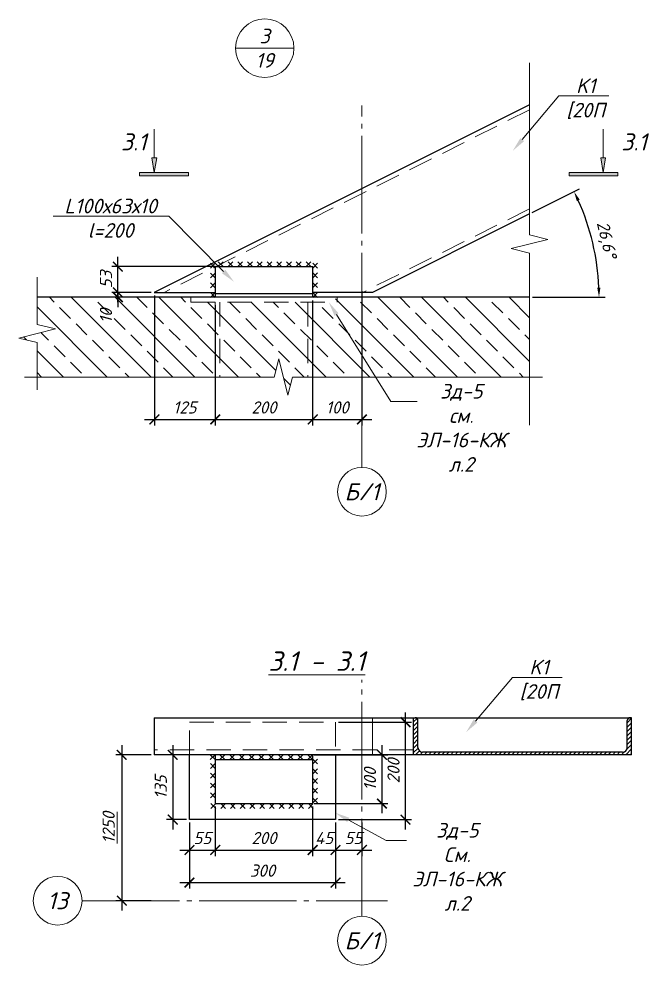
# Model space of a CAD drawing. Header units: millimetres. Extents: x -79646 to 95064, y -231229 to -58107.
# Drawn here: x -61160 to -59868, y -130698 to -128757 of the extents above; entities that cross this region are included whole.
import ezdxf
from ezdxf import colors
from ezdxf.entities.mleader import LeaderData, LeaderLine
from ezdxf.enums import TextEntityAlignment as Align
from ezdxf.math import Vec2, Vec3

# ---------------------------------------------------------------- set-up
doc = ezdxf.new("R2010")
doc.units = ezdxf.units.MM
doc.header["$PDMODE"] = 3
doc.linetypes.add('GOST2.303 5', pattern=[24, 20, -1.5, 1, -1.5])
doc.linetypes.add('HIDDEN', pattern=[0.375, 0.25, -0.125])
doc.layers.get('0').update_dxf_attribs({"lineweight": 5})
doc.layers.get('Defpoints').update_dxf_attribs({"lineweight": 0})
for name, color, linetype, lineweight in [('#Cварка', 96, 'Continuous', 30), ('#Dimensions', 7, 'Continuous', 9), ('#Выноски', 7, 'Continuous', 15), ('#Оси', 7, 'Continuous', 9), ('#Перекрытие разрез', 10, 'Continuous', 30), ('k_ Металл', 1, 'Continuous', 30), ('k_ Металл_вид', 1, 'Continuous', 18)]:
    doc.layers.add(name, color=color, linetype=linetype, lineweight=lineweight)
doc.layers.add('#Hatch', color=252, linetype='Continuous', lineweight=5, true_color=0x696969)
doc.layers.add('Штриховка', color=252, linetype='Continuous', lineweight=5, true_color=0x696969)
doc.styles.add('ESKDW', font='eskdw.shx', dxfattribs={"oblique": 15})
doc.styles.get("Standard").update_dxf_attribs({"font": 'arial.ttf'})
doc.styles.add('STEP PR', font='isocpeui.ttf')
doc.dimstyles.new('SPDS', dxfattribs={"dimscale": 50, "dimtxt": 2.5, "dimasz": 2, "dimexe": 1.25, "dimexo": 0.625, "dimtad": 1, "dimdec": 0, "dimrnd": 0.001, "dimtxsty": 'ESKDW', "dimblk": 'ARCHTICK', "dimcen": 2.5, "dimdle": 2, "dimclrd": 256, "dimclre": 256, "dimclrt": 7, "dimadec": 0, "dimazin": 2, "dimtfac": 0.75, "dimtdec": 0, "dimtmove": 1, "dimatfit": 3, "dimfxl": 1, "dimtolj": 1, "dimarcsym": 1})

# ---------------------------------------------------------------- blocks, each defined once
blk = doc.blocks.new('*U112')
at = {"color": 0, "linetype": 'ByBlock', "lineweight": -2}
for p, q in [((3.225, 0), (3.538, 1.25)), ((3.538, 1.25), (4.163, -1.25)), ((3.225, 0), (0, 0)), ((4.163, -1.25), (4.475, 0)), ((7.701, 0), (4.475, 0))]:
    blk.add_line(p, q, dxfattribs=at)
blk = doc.blocks.new('*U113')
at = {"color": 0, "linetype": 'ByBlock', "lineweight": -2}
for p, q in [((11.765, 0), (12.078, 1.25)), ((12.078, 1.25), (12.703, -1.25)), ((11.765, 0), (0, 0)), ((12.703, -1.25), (13.015, 0)), ((24.781, 0), (13.015, 0))]:
    blk.add_line(p, q, dxfattribs=at)
blk = doc.blocks.new('*U829')
at = {"color": 0, "linetype": 'ByBlock', "lineweight": -2}
blk.add_lwpolyline([(-6, 0), (6, 0)], dxfattribs=at)
blk.add_circle((0, 0), 6, dxfattribs=at)
for tag, p in [('Узел', (0, 2.5)), ('Лист', (0, -2.5))]:
    blk.add_attdef(tag, text='', height=3, dxfattribs=at).set_placement(p, align=Align.MIDDLE_CENTER)
blk = doc.blocks.new('*U131')
for p, q in [((-0.5, 0.5), (0.5, -0.5)), ((0.5, 0.5), (-0.5, -0.5)), ((1.5, 0.5), (2.5, -0.5)), ((2.5, 0.5), (1.5, -0.5)), ((3.5, 0.5), (4.5, -0.5)), ((4.5, 0.5), (3.5, -0.5)), ((5.5, 0.5), (6.5, -0.5)), ((6.5, 0.5), (5.5, -0.5))]:
    blk.add_line(p, q)
blk = doc.blocks.new('*U304')
for p, q in [((-0.5, 0.5), (0.5, -0.5)), ((0.5, 0.5), (-0.5, -0.5)), ((1.5, 0.5), (2.5, -0.5)), ((2.5, 0.5), (1.5, -0.5)), ((3.5, 0.5), (4.5, -0.5)), ((4.5, 0.5), (3.5, -0.5)), ((5.5, 0.5), (6.5, -0.5)), ((6.5, 0.5), (5.5, -0.5))]:
    blk.add_line(p, q)
blk = doc.blocks.new('*U132')
for p, q in [((-0.5, 0.5), (0.5, -0.5)), ((0.5, 0.5), (-0.5, -0.5)), ((1.5, 0.5), (2.5, -0.5)), ((2.5, 0.5), (1.5, -0.5)), ((3.5, 0.5), (4.5, -0.5)), ((4.5, 0.5), (3.5, -0.5)), ((5.5, 0.5), (6.5, -0.5)), ((6.5, 0.5), (5.5, -0.5)), ((7.5, 0.5), (8.5, -0.5)), ((8.5, 0.5), (7.5, -0.5)), ((9.5, 0.5), (10.5, -0.5)), ((10.5, 0.5), (9.5, -0.5)), ((11.5, 0.5), (12.5, -0.5)), ((12.5, 0.5), (11.5, -0.5)), ((13.5, 0.5), (14.5, -0.5)), ((14.5, 0.5), (13.5, -0.5)), ((15.5, 0.5), (16.5, -0.5)), ((16.5, 0.5), (15.5, -0.5)), ((17.5, 0.5), (18.5, -0.5)), ((18.5, 0.5), (17.5, -0.5))]:
    blk.add_line(p, q)
blk = doc.blocks.new('*U134')
at = {"ltscale": 100}
h = blk.add_hatch(color=256, dxfattribs=at)
h.dxf.hatch_style = 1
h.paths.add_polyline_path([(-85, 1070), (-35, 1070), (15, 1070), (-35, 770)])
h = blk.add_hatch(color=256, dxfattribs=at)
h.dxf.hatch_style = 1
h.paths.add_polyline_path([(665, 700), (665, 770), (-335, 770), (-335, 700)])
at = {"linetype": 'Continuous', "ltscale": 100}
for p, q in [((-85, 1070), (-35, 1070)), ((-35, 770), (-85, 1070)), ((-35, 770), (15, 1070)), ((15, 1070), (-35, 1070)), ((-335, 700), (-335, 770)), ((-335, 770), (665, 770)), ((665, 700), (-335, 700))]:
    blk.add_line(p, q, dxfattribs=at)
at = {"linetype": 'Continuous', "ltscale": 100, "extrusion": (-1, -1e-16, 0), "elevation": 35}
blk.add_lwpolyline([(-1660, 0), (-1070, 0)], dxfattribs=at)
at = {"linetype": 'Continuous', "ltscale": 100}
blk.add_lwpolyline([(665, 700), (665, 770)], dxfattribs=at)
at = {"ltscale": 100, "style": 'STEP PR'}
blk.add_attdef('Nh', text='', height=350, dxfattribs=at).set_placement((-192, 1222), align=Align.RIGHT)
blk = doc.blocks.new('*U274')
at = {"ltscale": 100}
h = blk.add_hatch(color=256, dxfattribs=at)
h.dxf.hatch_style = 1
h.paths.add_polyline_path([(1415, 1070), (1365, 1070), (1315, 1070), (1365, 770)])
h = blk.add_hatch(color=256, dxfattribs=at)
h.dxf.hatch_style = 1
h.paths.add_polyline_path([(1665, 700), (1665, 770), (665, 770), (665, 700)])
at = {"linetype": 'Continuous', "ltscale": 100}
for p, q in [((1365, 770), (1315, 1070)), ((1315, 1070), (1365, 1070)), ((1415, 1070), (1365, 1070)), ((1365, 770), (1415, 1070)), ((1665, 770), (665, 770)), ((665, 700), (1665, 700)), ((1665, 700), (1665, 770))]:
    blk.add_line(p, q, dxfattribs=at)
at = {"linetype": 'Continuous', "ltscale": 100, "extrusion": (1, -1e-16, 0), "elevation": 1365}
blk.add_lwpolyline([(1660, 0), (1070, 0)], dxfattribs=at)
at = {"linetype": 'Continuous', "ltscale": 100}
blk.add_lwpolyline([(665, 700), (665, 770)], dxfattribs=at)
at = {"ltscale": 100, "style": 'STEP PR'}
blk.add_attdef('Nh', text='', height=350, dxfattribs=at).set_placement((1799, 1222), align=Align.RIGHT)
blk = doc.blocks.new('*U275')
at = {"color": 0, "linetype": 'ByBlock', "lineweight": -2}
for p, q in [((17.08, 0), (17.392, 1.25)), ((17.392, 1.25), (18.017, -1.25)), ((17.08, 0), (0, 0)), ((18.017, -1.25), (18.33, 0)), ((35.41, 0), (18.33, 0))]:
    blk.add_line(p, q, dxfattribs=at)
blk = doc.blocks.new('*U279')
for p, q in [((-0.5, 0.5), (0.5, -0.5)), ((0.5, 0.5), (-0.5, -0.5)), ((1.5, 0.5), (2.5, -0.5)), ((2.5, 0.5), (1.5, -0.5)), ((3.5, 0.5), (4.5, -0.5)), ((4.5, 0.5), (3.5, -0.5)), ((5.5, 0.5), (6.5, -0.5)), ((6.5, 0.5), (5.5, -0.5)), ((7.5, 0.5), (8.5, -0.5)), ((8.5, 0.5), (7.5, -0.5)), ((9.5, 0.5), (10.5, -0.5)), ((10.5, 0.5), (9.5, -0.5)), ((11.5, 0.5), (12.5, -0.5)), ((12.5, 0.5), (11.5, -0.5)), ((13.5, 0.5), (14.5, -0.5)), ((14.5, 0.5), (13.5, -0.5)), ((15.5, 0.5), (16.5, -0.5)), ((16.5, 0.5), (15.5, -0.5)), ((17.5, 0.5), (18.5, -0.5)), ((18.5, 0.5), (17.5, -0.5)), ((19.5, 0.5), (20.5, -0.5)), ((20.5, 0.5), (19.5, -0.5))]:
    blk.add_line(p, q)
blk = doc.blocks.new('*U277')
for p, q in [((-0.5, 0.5), (0.5, -0.5)), ((0.5, 0.5), (-0.5, -0.5)), ((1.5, 0.5), (2.5, -0.5)), ((2.5, 0.5), (1.5, -0.5)), ((3.5, 0.5), (4.5, -0.5)), ((4.5, 0.5), (3.5, -0.5)), ((5.5, 0.5), (6.5, -0.5)), ((6.5, 0.5), (5.5, -0.5)), ((7.5, 0.5), (8.5, -0.5)), ((8.5, 0.5), (7.5, -0.5)), ((9.5, 0.5), (10.5, -0.5)), ((10.5, 0.5), (9.5, -0.5)), ((11.5, 0.5), (12.5, -0.5)), ((12.5, 0.5), (11.5, -0.5)), ((13.5, 0.5), (14.5, -0.5)), ((14.5, 0.5), (13.5, -0.5)), ((15.5, 0.5), (16.5, -0.5)), ((16.5, 0.5), (15.5, -0.5)), ((17.5, 0.5), (18.5, -0.5)), ((18.5, 0.5), (17.5, -0.5)), ((19.5, 0.5), (20.5, -0.5)), ((20.5, 0.5), (19.5, -0.5))]:
    blk.add_line(p, q)
blk = doc.blocks.new('*U276')
for p, q in [((-0.5, 0.5), (0.5, -0.5)), ((0.5, 0.5), (-0.5, -0.5)), ((1.5, 0.5), (2.5, -0.5)), ((2.5, 0.5), (1.5, -0.5)), ((3.5, 0.5), (4.5, -0.5)), ((4.5, 0.5), (3.5, -0.5)), ((5.5, 0.5), (6.5, -0.5)), ((6.5, 0.5), (5.5, -0.5))]:
    blk.add_line(p, q)
blk = doc.blocks.new('*U278')
for p, q in [((-0.5, 0.5), (0.5, -0.5)), ((0.5, 0.5), (-0.5, -0.5)), ((1.5, 0.5), (2.5, -0.5)), ((2.5, 0.5), (1.5, -0.5)), ((3.5, 0.5), (4.5, -0.5)), ((4.5, 0.5), (3.5, -0.5)), ((5.5, 0.5), (6.5, -0.5)), ((6.5, 0.5), (5.5, -0.5)), ((7.5, 0.5), (8.5, -0.5)), ((8.5, 0.5), (7.5, -0.5))]:
    blk.add_line(p, q)
blk = doc.blocks.new('_ArchTick')
at = {"color": 0, "linetype": 'ByBlock', "const_width": 0.15}
blk.add_lwpolyline([(-0.5, -0.5), (0.5, 0.5)], dxfattribs=at)
blk = doc.blocks.new('*D280')
at = {"layer": '#Dimensions', "lineweight": -2, "transparency": 16777216}
for p, q in [((-60957.3, -129318.4), (-60957.3, -129298.4)), ((-60888.9, -129318.4), (-60969.8, -129318.4)), ((-60888.9, -129328.4), (-60969.8, -129328.4)), ((-60957.3, -129318.4), (-60957.3, -129328.4)), ((-60957.3, -129328.4), (-60957.3, -129348.4))]:
    blk.add_line(p, q, dxfattribs=at)
at = {"layer": 'Defpoints', "color": 0, "lineweight": 0, "transparency": 16777216}
for p in [(-60957.3, -129328.4), (-60882.6, -129318.4), (-60882.6, -129328.4)]:
    blk.add_point(p, dxfattribs=at)
at = {"layer": '#Dimensions', "lineweight": -2, "transparency": 16777216, "xscale": 20, "yscale": 20, "zscale": 20}
for p, rotation in [((-60957.3, -129318.4), 270), ((-60957.3, -129328.4), 90)]:
    blk.add_blockref('_ArchTick', p, dxfattribs=dict(at, rotation=rotation))
at = {"layer": '#Dimensions', "transparency": 16777216, "insert": (-60981.8, -129366.6), "char_height": 25, "attachment_point": 5, "rotation": 90, "style": 'STEP PR'}
blk.add_mtext('\\A1;10', dxfattribs=at)
blk = doc.blocks.new('*D281')
at = {"layer": '#Dimensions', "lineweight": -2, "transparency": 16777216}
for p, q in [((-60957.3, -129338.4), (-60957.3, -129245.5)), ((-60757.7, -129265.5), (-60969.8, -129265.5)), ((-60888.9, -129318.4), (-60969.8, -129318.4))]:
    blk.add_line(p, q, dxfattribs=at)
at = {"layer": 'Defpoints', "color": 0, "lineweight": 0, "transparency": 16777216}
for p in [(-60957.3, -129265.5), (-60751.5, -129265.5), (-60882.6, -129318.4)]:
    blk.add_point(p, dxfattribs=at)
at = {"layer": '#Dimensions', "lineweight": -2, "transparency": 16777216, "xscale": 20, "yscale": 20, "zscale": 20}
for p, rotation in [((-60957.3, -129265.5), 90), ((-60957.3, -129318.4), 270)]:
    blk.add_blockref('_ArchTick', p, dxfattribs=dict(at, rotation=rotation))
at = {"layer": '#Dimensions', "transparency": 16777216, "insert": (-60981.8, -129292), "char_height": 25, "attachment_point": 5, "rotation": 90, "style": 'STEP PR'}
blk.add_mtext('\\A1;53', dxfattribs=at)
blk = doc.blocks.new('*D282')
at = {"layer": '#Dimensions', "lineweight": -2, "transparency": 16777216}
for p, q in [((-60949.4, -130247), (-60949.4, -130586.3)), ((-60888.9, -130267), (-60961.9, -130267)), ((-60888.9, -130566.3), (-60961.9, -130566.3))]:
    blk.add_line(p, q, dxfattribs=at)
at = {"layer": 'Defpoints', "color": 0, "lineweight": 0, "transparency": 16777216}
for p in [(-60882.6, -130267), (-60949.4, -130566.3), (-60882.6, -130566.3)]:
    blk.add_point(p, dxfattribs=at)
at = {"layer": '#Dimensions', "lineweight": -2, "transparency": 16777216, "xscale": 20, "yscale": 20, "zscale": 20}
for p, rotation in [((-60949.4, -130267), 90), ((-60949.4, -130566.3), 270)]:
    blk.add_blockref('_ArchTick', p, dxfattribs=dict(at, rotation=rotation))
at = {"layer": '#Dimensions', "transparency": 16777216, "insert": (-60976.4, -130416.6), "char_height": 25, "attachment_point": 5, "rotation": 90, "style": 'STEP PR'}
blk.add_mtext('\\A1;\\L1250', dxfattribs=at)
blk = doc.blocks.new('*D283')
at = {"layer": '#Dimensions', "lineweight": -2, "transparency": 16777216}
for p, q in [((-60107.4, -129154.4), (-60010.6, -129106)), ((-60106.8, -129328.4), (-59958.1, -129328.4))]:
    blk.add_line(p, q, dxfattribs=at)
blk.add_arc((-60455.4, -129328.4), 484.9, 2.3636, 24.2015, dxfattribs=at)
at = {"layer": '#Dimensions', "lineweight": 0, "transparency": 16777216}
for points in [[(-60016.2, -129131.1), (-60010.2, -129128.2), (-60021.8, -129111.6)], [(-59967.7, -129308.4), (-59974.3, -129308.5), (-59970.6, -129328.4)]]:
    blk.add_solid(points, dxfattribs=at)
at = {"layer": 'Defpoints', "color": 0, "lineweight": 0, "transparency": 16777216}
for p in [(-60113, -129157.2), (-59976.4, -129253.8), (-61122.8, -129328.4), (-60435.4, -129318.4), (-60113, -129328.4)]:
    blk.add_point(p, dxfattribs=at)
at = {"layer": '#Dimensions', "transparency": 16777216, "insert": (-59957.3, -129210.8), "char_height": 25, "attachment_point": 5, "rotation": 283.2825, "style": 'STEP PR'}
blk.add_mtext('\\A1;26,6°', dxfattribs=at)
blk = doc.blocks.new('*D284')
at = {"layer": '#Dimensions', "lineweight": -2, "transparency": 16777216}
for p, q in [((-60882.6, -129324.7), (-60882.6, -129591.4)), ((-60757.6, -129344.7), (-60757.6, -129591.4)), ((-60902.6, -129578.9), (-60737.6, -129578.9))]:
    blk.add_line(p, q, dxfattribs=at)
at = {"layer": 'Defpoints', "color": 0, "lineweight": 0, "transparency": 16777216}
for p in [(-60882.6, -129318.4), (-60757.6, -129338.4), (-60757.6, -129578.9)]:
    blk.add_point(p, dxfattribs=at)
at = {"layer": '#Dimensions', "lineweight": -2, "transparency": 16777216, "xscale": 20, "yscale": 20, "zscale": 20, "rotation": 180}
blk.add_blockref('_ArchTick', (-60882.6, -129578.9), dxfattribs=at)
at = {"layer": '#Dimensions', "lineweight": -2, "transparency": 16777216, "xscale": 20, "yscale": 20, "zscale": 20}
blk.add_blockref('_ArchTick', (-60757.6, -129578.9), dxfattribs=at)
at = {"layer": '#Dimensions', "transparency": 16777216, "insert": (-60820.1, -129554.4), "char_height": 25, "attachment_point": 5, "style": 'STEP PR'}
blk.add_mtext('\\A1;125', dxfattribs=at)
blk = doc.blocks.new('*D285')
at = {"layer": '#Dimensions', "lineweight": -2, "transparency": 16777216}
for p, q in [((-60757.6, -129344.7), (-60757.6, -129591.4)), ((-60557.9, -129334.7), (-60557.9, -129591.4)), ((-60777.6, -129578.9), (-60537.9, -129578.9))]:
    blk.add_line(p, q, dxfattribs=at)
at = {"layer": 'Defpoints', "color": 0, "lineweight": 0, "transparency": 16777216}
for p in [(-60557.9, -129328.4), (-60757.6, -129338.4), (-60557.9, -129578.9)]:
    blk.add_point(p, dxfattribs=at)
at = {"layer": '#Dimensions', "lineweight": -2, "transparency": 16777216, "xscale": 20, "yscale": 20, "zscale": 20, "rotation": 180}
blk.add_blockref('_ArchTick', (-60757.6, -129578.9), dxfattribs=at)
at = {"layer": '#Dimensions', "lineweight": -2, "transparency": 16777216, "xscale": 20, "yscale": 20, "zscale": 20}
blk.add_blockref('_ArchTick', (-60557.9, -129578.9), dxfattribs=at)
at = {"layer": '#Dimensions', "transparency": 16777216, "insert": (-60657.8, -129554.4), "char_height": 25, "attachment_point": 5, "style": 'STEP PR'}
blk.add_mtext('\\A1;200', dxfattribs=at)
blk = doc.blocks.new('*D286')
at = {"layer": '#Dimensions', "lineweight": -2, "transparency": 16777216}
for p, q in [((-60456.8, -129315.7), (-60456.8, -129591.4)), ((-60557.9, -129334.7), (-60557.9, -129591.4)), ((-60577.9, -129578.9), (-60436.8, -129578.9))]:
    blk.add_line(p, q, dxfattribs=at)
at = {"layer": 'Defpoints', "color": 0, "lineweight": 0, "transparency": 16777216}
for p in [(-60456.8, -129309.5), (-60557.9, -129328.4), (-60456.8, -129578.9)]:
    blk.add_point(p, dxfattribs=at)
at = {"layer": '#Dimensions', "lineweight": -2, "transparency": 16777216, "xscale": 20, "yscale": 20, "zscale": 20, "rotation": 180}
blk.add_blockref('_ArchTick', (-60557.9, -129578.9), dxfattribs=at)
at = {"layer": '#Dimensions', "lineweight": -2, "transparency": 16777216, "xscale": 20, "yscale": 20, "zscale": 20}
blk.add_blockref('_ArchTick', (-60456.8, -129578.9), dxfattribs=at)
at = {"layer": '#Dimensions', "transparency": 16777216, "insert": (-60507.3, -129554.4), "char_height": 25, "attachment_point": 5, "style": 'STEP PR'}
blk.add_mtext('\\A1;100', dxfattribs=at)
blk = doc.blocks.new('*D287')
at = {"layer": '#Dimensions', "lineweight": -2, "transparency": 16777216}
for p, q in [((-60757.6, -130373.2), (-60757.6, -130474.8)), ((-60810.6, -130406.2), (-60810.6, -130474.8)), ((-60830.6, -130462.3), (-60737.6, -130462.3))]:
    blk.add_line(p, q, dxfattribs=at)
at = {"layer": 'Defpoints', "color": 0, "lineweight": 0, "transparency": 16777216}
for p in [(-60757.6, -130367), (-60810.6, -130400), (-60757.6, -130462.3)]:
    blk.add_point(p, dxfattribs=at)
at = {"layer": '#Dimensions', "lineweight": -2, "transparency": 16777216, "xscale": 20, "yscale": 20, "zscale": 20, "rotation": 180}
blk.add_blockref('_ArchTick', (-60810.6, -130462.3), dxfattribs=at)
at = {"layer": '#Dimensions', "lineweight": -2, "transparency": 16777216, "xscale": 20, "yscale": 20, "zscale": 20}
blk.add_blockref('_ArchTick', (-60757.6, -130462.3), dxfattribs=at)
at = {"layer": '#Dimensions', "transparency": 16777216, "insert": (-60784.1, -130437.8), "char_height": 25, "attachment_point": 5, "style": 'STEP PR'}
blk.add_mtext('\\A1;55', dxfattribs=at)
blk = doc.blocks.new('*D288')
at = {"layer": '#Dimensions', "lineweight": -2, "transparency": 16777216}
for p, q in [((-60757.6, -130373.2), (-60757.6, -130474.8)), ((-60557.9, -130373.2), (-60557.9, -130474.8)), ((-60777.6, -130462.3), (-60537.9, -130462.3))]:
    blk.add_line(p, q, dxfattribs=at)
at = {"layer": 'Defpoints', "color": 0, "lineweight": 0, "transparency": 16777216}
for p in [(-60757.6, -130367), (-60557.9, -130367), (-60557.9, -130462.3)]:
    blk.add_point(p, dxfattribs=at)
at = {"layer": '#Dimensions', "lineweight": -2, "transparency": 16777216, "xscale": 20, "yscale": 20, "zscale": 20, "rotation": 180}
blk.add_blockref('_ArchTick', (-60757.6, -130462.3), dxfattribs=at)
at = {"layer": '#Dimensions', "lineweight": -2, "transparency": 16777216, "xscale": 20, "yscale": 20, "zscale": 20}
blk.add_blockref('_ArchTick', (-60557.9, -130462.3), dxfattribs=at)
at = {"layer": '#Dimensions', "transparency": 16777216, "insert": (-60657.8, -130437.8), "char_height": 25, "attachment_point": 5, "style": 'STEP PR'}
blk.add_mtext('\\A1;200', dxfattribs=at)
blk = doc.blocks.new('*D289')
at = {"layer": '#Dimensions', "lineweight": -2, "transparency": 16777216}
for p, q in [((-60557.9, -130373.2), (-60557.9, -130474.8)), ((-60510.9, -130406.2), (-60510.9, -130474.8)), ((-60577.9, -130462.3), (-60490.9, -130462.3))]:
    blk.add_line(p, q, dxfattribs=at)
at = {"layer": 'Defpoints', "color": 0, "lineweight": 0, "transparency": 16777216}
for p in [(-60557.9, -130367), (-60510.9, -130400), (-60510.9, -130462.3)]:
    blk.add_point(p, dxfattribs=at)
at = {"layer": '#Dimensions', "lineweight": -2, "transparency": 16777216, "xscale": 20, "yscale": 20, "zscale": 20, "rotation": 180}
blk.add_blockref('_ArchTick', (-60557.9, -130462.3), dxfattribs=at)
at = {"layer": '#Dimensions', "lineweight": -2, "transparency": 16777216, "xscale": 20, "yscale": 20, "zscale": 20}
blk.add_blockref('_ArchTick', (-60510.9, -130462.3), dxfattribs=at)
at = {"layer": '#Dimensions', "transparency": 16777216, "insert": (-60534.4, -130437.8), "char_height": 25, "attachment_point": 5, "style": 'STEP PR'}
blk.add_mtext('\\A1;45', dxfattribs=at)
blk = doc.blocks.new('*D290')
at = {"layer": '#Dimensions', "lineweight": -2, "transparency": 16777216}
for p, q in [((-60844.9, -130247), (-60844.9, -130420)), ((-60816.9, -130267), (-60857.4, -130267)), ((-60816.9, -130400), (-60857.4, -130400))]:
    blk.add_line(p, q, dxfattribs=at)
at = {"layer": 'Defpoints', "color": 0, "lineweight": 0, "transparency": 16777216}
for p in [(-60810.6, -130267), (-60844.9, -130400), (-60810.6, -130400)]:
    blk.add_point(p, dxfattribs=at)
at = {"layer": '#Dimensions', "lineweight": -2, "transparency": 16777216, "xscale": 20, "yscale": 20, "zscale": 20}
for p, rotation in [((-60844.9, -130267), 90), ((-60844.9, -130400), 270)]:
    blk.add_blockref('_ArchTick', p, dxfattribs=dict(at, rotation=rotation))
at = {"layer": '#Dimensions', "transparency": 16777216, "insert": (-60869.4, -130333.5), "char_height": 25, "attachment_point": 5, "rotation": 90, "style": 'STEP PR'}
blk.add_mtext('\\A1;135', dxfattribs=at)
blk = doc.blocks.new('*D291')
at = {"layer": '#Dimensions', "lineweight": -2, "transparency": 16777216}
for p, q in [((-60367.6, -130420), (-60367.6, -130180)), ((-60504.6, -130200), (-60355.1, -130200)), ((-60504.6, -130400), (-60355.1, -130400))]:
    blk.add_line(p, q, dxfattribs=at)
at = {"layer": 'Defpoints', "color": 0, "lineweight": 0, "transparency": 16777216}
for p in [(-60510.9, -130200), (-60367.6, -130200), (-60510.9, -130400)]:
    blk.add_point(p, dxfattribs=at)
at = {"layer": '#Dimensions', "lineweight": -2, "transparency": 16777216, "xscale": 20, "yscale": 20, "zscale": 20}
for p, rotation in [((-60367.6, -130200), 90), ((-60367.6, -130400), 270)]:
    blk.add_blockref('_ArchTick', p, dxfattribs=dict(at, rotation=rotation))
at = {"layer": '#Dimensions', "transparency": 16777216, "insert": (-60392.1, -130300), "char_height": 25, "attachment_point": 5, "rotation": 90, "style": 'STEP PR'}
blk.add_mtext('\\A1;200', dxfattribs=at)
blk = doc.blocks.new('*D292')
at = {"layer": '#Dimensions', "lineweight": -2, "transparency": 16777216}
for p, q in [((-60415.9, -130247), (-60415.9, -130387)), ((-60554.8, -130267), (-60403.4, -130267)), ((-60554.6, -130367), (-60403.4, -130367))]:
    blk.add_line(p, q, dxfattribs=at)
at = {"layer": 'Defpoints', "color": 0, "lineweight": 0, "transparency": 16777216}
for p in [(-60561.1, -130267), (-60560.9, -130367), (-60415.9, -130367)]:
    blk.add_point(p, dxfattribs=at)
at = {"layer": '#Dimensions', "lineweight": -2, "transparency": 16777216, "xscale": 20, "yscale": 20, "zscale": 20}
for p, rotation in [((-60415.9, -130267), 90), ((-60415.9, -130367), 270)]:
    blk.add_blockref('_ArchTick', p, dxfattribs=dict(at, rotation=rotation))
at = {"layer": '#Dimensions', "transparency": 16777216, "insert": (-60440.4, -130317), "char_height": 25, "attachment_point": 5, "rotation": 90, "style": 'STEP PR'}
blk.add_mtext('\\A1;100', dxfattribs=at)
blk = doc.blocks.new('*D293')
at = {"layer": '#Dimensions', "lineweight": -2, "transparency": 16777216}
for p, q in [((-60810.6, -130406.2), (-60810.6, -130541.6)), ((-60510.9, -130406.2), (-60510.9, -130541.6)), ((-60830.6, -130529.1), (-60490.9, -130529.1))]:
    blk.add_line(p, q, dxfattribs=at)
at = {"layer": 'Defpoints', "color": 0, "lineweight": 0, "transparency": 16777216}
for p in [(-60810.6, -130400), (-60510.9, -130400), (-60510.9, -130529.1)]:
    blk.add_point(p, dxfattribs=at)
at = {"layer": '#Dimensions', "lineweight": -2, "transparency": 16777216, "xscale": 20, "yscale": 20, "zscale": 20, "rotation": 180}
blk.add_blockref('_ArchTick', (-60810.6, -130529.1), dxfattribs=at)
at = {"layer": '#Dimensions', "lineweight": -2, "transparency": 16777216, "xscale": 20, "yscale": 20, "zscale": 20}
blk.add_blockref('_ArchTick', (-60510.9, -130529.1), dxfattribs=at)
at = {"layer": '#Dimensions', "transparency": 16777216, "insert": (-60660.8, -130504.6), "char_height": 25, "attachment_point": 5, "style": 'STEP PR'}
blk.add_mtext('\\A1;300', dxfattribs=at)
blk = doc.blocks.new('*D830')
at = {"layer": '#Dimensions', "lineweight": -2, "transparency": 16777216}
for p, q in [((-60510.9, -130406.2), (-60510.9, -130474.8)), ((-60456.8, -130406.2), (-60456.8, -130474.8)), ((-60530.9, -130462.3), (-60436.8, -130462.3))]:
    blk.add_line(p, q, dxfattribs=at)
at = {"layer": 'Defpoints', "color": 0, "lineweight": 0, "transparency": 16777216}
for p in [(-60510.9, -130400), (-60456.8, -130400), (-60456.8, -130462.3)]:
    blk.add_point(p, dxfattribs=at)
at = {"layer": '#Dimensions', "lineweight": -2, "transparency": 16777216, "xscale": 20, "yscale": 20, "zscale": 20, "rotation": 180}
blk.add_blockref('_ArchTick', (-60510.9, -130462.3), dxfattribs=at)
at = {"layer": '#Dimensions', "lineweight": -2, "transparency": 16777216, "xscale": 20, "yscale": 20, "zscale": 20}
blk.add_blockref('_ArchTick', (-60456.8, -130462.3), dxfattribs=at)
at = {"layer": '#Dimensions', "transparency": 16777216, "insert": (-60474.3, -130437.8), "char_height": 25, "attachment_point": 5, "style": 'STEP PR'}
blk.add_mtext('\\A1;55', dxfattribs=at)

msp = doc.modelspace()

# ---------------------------------------------------------------- hatches: boundary and pattern name
at = {"layer": '#Hatch'}
h = msp.add_hatch(dxfattribs=at)
h.set_pattern_fill('ANSI31', color=256, scale=2, style=0)
h.paths.add_polyline_path([(-60341.88815, -130196.45454, 0.4142135624), (-60347.38815, -130190.95454), (-60350.88815, -130190.95454), (-60350.88815, -130266.95454), (-59903.67455, -130266.95454), (-59903.67455, -130190.95454), (-59907.17455, -130190.95454, 0.4142135624), (-59912.67455, -130196.45454), (-59912.67455, -130252.25454, -0.4142135624), (-59922.17455, -130261.75454), (-60332.38815, -130261.75454, -0.4142135624), (-60341.88815, -130252.25454)])
at = {"layer": 'Штриховка'}
h = msp.add_hatch(dxfattribs=at)
h.set_pattern_fill('ANSI33', color=256, scale=10, angle=270)
h.paths.add_polyline_path([(-60113.02104, -129328.43199), (-60510.87594, -129328.43199), (-60510.87594, -129338.43199), (-60560.87594, -129338.43199), (-60810.64682, -129338.43199), (-60810.64682, -129328.43199), (-61122.81547, -129328.43199), (-61122.81547, -129383.9455), (-61085.31547, -129393.3205), (-61160.31547, -129412.0705), (-61122.81547, -129421.4455), (-61122.81547, -129491.959), (-60636.66825, -129491.959), (-60627.29325, -129454.459), (-60608.54325, -129529.459), (-60599.16825, -129491.959), (-60113.02104, -129491.959)])

# ---------------------------------------------------------------- linework, layer by layer
at = {"layer": '#Оси', "linetype": 'GOST2.303 5', "ltscale": 10}
for points in [[(-60456.8109, -129677.40157), (-60456.8109, -128935.17313)], [(-60456.8109, -130598.36565), (-60456.8109, -130113.32116)], [(-61030.93603, -130566.33971), (-60404.56818, -130566.33971)]]:
    msp.add_lwpolyline(points, dxfattribs=at)
at = {"layer": '#Оси', "linetype": 'Continuous', "ltscale": 50}
for centre in [(-60456.8109, -129727.40157), (-61080.93603, -130566.33971), (-60456.8109, -130648.36565)]:
    msp.add_circle(centre, 50, dxfattribs=at)
at = {"layer": '#Перекрытие разрез'}
for points in [[(-60113.02104, -129328.43199), (-61122.81547, -129328.43199)], [(-60510.87594, -130399.95454), (-60810.64682, -130399.95454), (-60810.64682, -130266.95454)], [(-60510.87594, -130266.95454), (-60510.87594, -130399.95454)]]:
    msp.add_lwpolyline(points, dxfattribs=at)
at = {"color": 0, "linetype": 'ByBlock', "lineweight": -2}
for p, q in [((-60350.88815, -130190.95454), (-60347.38815, -130190.95454)), ((-59903.67455, -130190.95454), (-59907.17455, -130190.95454)), ((-59903.67455, -130266.95454), (-60350.88815, -130266.95454))]:
    msp.add_line(p, q, dxfattribs=at)
at = {"color": 1}
msp.add_lwpolyline([(-60757.64682, -130266.95454), (-60557.87594, -130266.95454)], dxfattribs=at)
msp.add_lwpolyline([(-60757.64682, -130366.95454), (-60557.87594, -130366.95454)])
at = {"layer": 'k_ Металл'}
for p, q in [((-60350.88815, -130266.95454), (-60350.88815, -130190.95454)), ((-60341.88815, -130252.25454), (-60341.88815, -130196.45454)), ((-59912.67455, -130252.25454), (-59912.67455, -130196.45454)), ((-59903.67455, -130266.95454), (-59903.67455, -130190.95454)), ((-59922.17455, -130261.75454), (-60332.38815, -130261.75454))]:
    msp.add_line(p, q, dxfattribs=at)
for points in [[(-60113.02104, -128933.6191), (-60882.64682, -129318.43199)], [(-60113.02104, -129157.2259), (-60435.43322, -129318.43199)], [(-60757.64682, -129265.5128), (-60557.87594, -129265.43076)], [(-60757.64682, -129265.5128), (-60757.64682, -129328.43076)], [(-60557.87594, -129328.43076), (-60557.87594, -129265.43076)], [(-60882.64682, -129318.43199), (-60757.64682, -129318.43199)], [(-60757.64682, -129320.43076), (-60557.87594, -129320.43076)], [(-60435.43322, -129318.43199), (-60557.87594, -129318.43199)], [(-60882.64682, -130190.95454), (-59903.67455, -130190.95454)], [(-60882.64682, -130190.95454), (-60882.64682, -130266.95454)], [(-59903.67455, -130266.95454), (-60882.64682, -130266.95454)], [(-60757.64682, -130266.95454), (-60757.64682, -130366.95454), (-60557.87594, -130366.95454), (-60557.87594, -130266.95454)], [(-60757.64682, -130276.95454), (-60557.87594, -130276.95454)]]:
    msp.add_lwpolyline(points, dxfattribs=at)
for centre, radius, start, end in [((-60347.38815, -130196.45454), 5.5, 0, 90), ((-59907.17455, -130196.45454), 5.5, 90, 180), ((-60332.38815, -130252.25454), 9.5, 180, 270), ((-59922.17455, -130252.25454), 9.5, 270, 0)]:
    msp.add_arc(centre, radius, start, end, dxfattribs=at)
at = {"layer": 'k_ Металл_вид', "linetype": 'HIDDEN', "ltscale": 200}
for points in [[(-60113.02104, -128943.68141), (-60862.52221, -129318.43199)], [(-60113.02104, -129147.16359), (-60455.55783, -129318.43199)], [(-60757.97524, -129338.43199), (-60757.97524, -129491.959)], [(-60747.97524, -129338.43199), (-60747.97524, -129491.959)], [(-60567.54752, -129338.43199), (-60567.54752, -129491.959)], [(-60557.54752, -129338.43199), (-60557.54752, -129491.959)], [(-60810.64682, -130266.95454), (-60810.64682, -130199.95454), (-60510.87594, -130199.95454), (-60510.87594, -130266.95454)], [(-60350.88815, -130256.75454), (-60882.64682, -130256.75454)]]:
    msp.add_lwpolyline(points, dxfattribs=at)
for points in [[(-60807.64682, -129328.43199), (-60807.64682, -129338.43199), (-60507.87594, -129338.43199), (-60507.87594, -129328.43199)], [(-60882.64682, -130190.95454), (-60882.64682, -130266.95454), (-60435.43322, -130266.95454), (-60435.43322, -130190.95454)], [(-60882.64682, -130266.95454), (-60882.64682, -130190.95454), (-60435.43322, -130190.95454), (-60435.43322, -130266.95454)], [(-60882.64682, -130266.95454), (-60882.64682, -130190.95454), (-60435.43322, -130190.95454), (-60435.43322, -130266.95454)]]:
    msp.add_lwpolyline(points, close=True, dxfattribs=at)

# ---------------------------------------------------------------- block references
at = {"layer": '#Cварка', "yscale": 10, "zscale": 10}
for name, p, xscale, rotation in [('*U304', (-60762.64682, -129263.70877), -10, 90), ('*U131', (-60552.87594, -129263.52463), 10, 270), ('*U278', (-60552.87594, -130360.7038), -10, 270), ('*U276', (-60762.64682, -130349.99062), 10, 90)]:
    msp.add_blockref(name, p, dxfattribs=dict(at, xscale=xscale, rotation=rotation))
at = {"layer": '#Cварка', "xscale": 10, "yscale": 10, "zscale": 10}
for name, p in [('*U132', (-60746.47121, -129260.5128)), ('*U279', (-60763.05279, -130271.95454)), ('*U277', (-60761.52161, -130371.95454))]:
    msp.add_blockref(name, p, dxfattribs=at)
at = {"layer": '#Dimensions'}
ref = msp.add_blockref('*U829', (-60656.25753, -128817.35795), dxfattribs=dict(at, xscale=10, yscale=10, zscale=10))
ref.add_attrib('Узел', '3', dxfattribs={"layer": '0', "color": 0, "linetype": 'ByBlock', "lineweight": -2, "height": 30, "style": 'STEP PR'}).set_placement((-60656.25753, -128792.35795), align=Align.MIDDLE_CENTER)
ref.add_attrib('Лист', '19', dxfattribs={"layer": '0', "color": 0, "linetype": 'ByBlock', "lineweight": -2, "height": 30, "style": 'STEP PR'}).set_placement((-60656.25753, -128842.35795), align=Align.MIDDLE_CENTER)
at = {"xscale": -30, "yscale": -30, "zscale": -30, "rotation": 270}
for name, p in [('*U113', (-60113.02104, -129590.90309)), ('*U112', (-61122.81547, -129518.209))]:
    msp.add_blockref(name, p, dxfattribs=at)
at = {"xscale": 0.1, "yscale": 0.1, "zscale": 0.1}
msp.add_blockref('*U134', (-60879.26136, -129149.28364), dxfattribs=at).add_auto_attribs({'Nh': '3.1'})
ref = msp.add_blockref('*U274', (-60098.57455, -129149.28364), dxfattribs=dict(xscale=0.1, yscale=0.1, zscale=0.1))
ref.add_attrib('Nh', '3.1', dxfattribs={"ltscale": 100, "height": 35, "style": 'STEP PR'}).set_placement((-59872.32995, -129027.10023), align=Align.RIGHT)
at = {"xscale": -30, "yscale": -30, "zscale": -30}
msp.add_blockref('*U275', (-60086.77104, -129491.959), dxfattribs=at)

# ---------------------------------------------------------------- texts
at = {"layer": '#Dimensions', "style": 'STEP PR'}
msp.add_text('%%u3.1 - 3.1', height=40, dxfattribs=at).set_placement((-60549.336, -130094.77854), align=Align.CENTER)
at = {"layer": '#Оси', "linetype": 'Continuous', "ltscale": 50, "style": 'STEP PR'}
for s, p in [('Б/1', (-60456.8109, -129727.40157)), ('13', (-61080.93603, -130566.33971)), ('Б/1', (-60456.8109, -130648.36565))]:
    msp.add_text(s, height=35, dxfattribs=at).set_placement(p, align=Align.MIDDLE_CENTER)

# ---------------------------------------------------------------- dimensions: what is measured, and where the dimension line sits
at = {"layer": '#Dimensions'}
dim = msp.add_angular_dim_2l(base=(-59976.35435, -129253.79554), line1=((-60113.02104, -129328.43199), (-61122.81547, -129328.43199)), line2=((-60113.02104, -129157.2259), (-60435.43322, -129318.43199)), dimstyle='SPDS', override={"dimscale": 10, "dimgap": 1.2, "dimrnd": 5, "dimtxsty": 'STEP PR', "dimsah": 1, "dimclrt": 256, "dimadec": 1}, dxfattribs=at)
dim.commit()
dim.dimension.update_dxf_attribs({"geometry": '*D283', "text_midpoint": (-59957.26806, -129210.83115)})
for base, p2, override, picture, middle in [((-60957.25501, -129265.5128), (-60751.47121, -129265.5128), {"dimscale": 10, "dimgap": 1.2, "dimrnd": 1, "dimtxsty": 'STEP PR', "dimblk1": 'ArchTick', "dimblk2": 'ArchTick', "dimsah": 1, "dimclrt": 256}, '*D281', (-60957.25501, -129291.97239)), ((-60957.25501, -129328.43199), (-60882.64682, -129328.43199), {"dimscale": 10, "dimgap": 1.2, "dimrnd": 5, "dimtxsty": 'STEP PR', "dimblk1": 'ArchTick', "dimblk2": 'ArchTick', "dimsah": 1, "dimclrt": 256}, '*D280', (-60957.25501, -129366.59371))]:
    dim = msp.add_linear_dim(base=base, p1=(-60882.64682, -129318.43199), p2=p2, angle=90, dimstyle='SPDS', override=override, dxfattribs=at)
    dim.commit()
    dim.dimension.update_dxf_attribs({"geometry": picture, "text_midpoint": middle, "dimtype": 160})
for base, p1, p2, picture, middle in [((-60456.8109, -129578.9059), (-60557.87594, -129328.43199), (-60456.8109, -129309.47648), '*D286', (-60507.34342, -129554.4059)), ((-60757.64682, -129578.9059), (-60882.64682, -129318.43199), (-60757.64682, -129338.43199), '*D284', (-60820.14682, -129554.4059)), ((-60557.87594, -129578.9059), (-60757.64682, -129338.43199), (-60557.87594, -129328.43199), '*D285', (-60657.76138, -129554.4059)), ((-60557.87594, -130462.28069), (-60757.64682, -130366.95454), (-60557.87594, -130366.95454), '*D288', (-60657.76138, -130437.78069)), ((-60510.87594, -130529.06322), (-60810.64682, -130399.95454), (-60510.87594, -130399.95454), '*D293', (-60660.76138, -130504.56322))]:
    dim = msp.add_linear_dim(base=base, p1=p1, p2=p2, dimstyle='SPDS', override={"dimscale": 10, "dimgap": 1.2, "dimrnd": 5, "dimtxsty": 'STEP PR', "dimblk1": 'ArchTick', "dimblk2": 'ArchTick', "dimsah": 1, "dimclrt": 256}, dxfattribs=at)
    dim.commit()
    dim.dimension.update_dxf_attribs({"geometry": picture, "text_midpoint": middle})
for base, p1, p2, picture, middle in [((-60367.6232, -130199.95454), (-60510.87594, -130399.95454), (-60510.87594, -130199.95454), '*D291', (-60392.1232, -130299.95454)), ((-60844.87744, -130399.95454), (-60810.64682, -130266.95454), (-60810.64682, -130399.95454), '*D290', (-60869.37744, -130333.45454)), ((-60415.92686, -130366.95454), (-60561.05279, -130266.95454), (-60560.87594, -130366.95454), '*D292', (-60440.42686, -130316.95454))]:
    dim = msp.add_linear_dim(base=base, p1=p1, p2=p2, angle=90, dimstyle='SPDS', override={"dimscale": 10, "dimgap": 1.2, "dimrnd": 5, "dimtxsty": 'STEP PR', "dimblk1": 'ArchTick', "dimblk2": 'ArchTick', "dimsah": 1, "dimclrt": 256}, dxfattribs=at)
    dim.commit()
    dim.dimension.update_dxf_attribs({"geometry": picture, "text_midpoint": middle})
dim = msp.add_linear_dim(base=(-60949.39489, -130566.33971), p1=(-60882.64682, -130266.95454), p2=(-60882.64682, -130566.33971), angle=90, text='%%U1250', dimstyle='SPDS', override={"dimscale": 10, "dimgap": 1.2, "dimrnd": 5, "dimtxsty": 'STEP PR', "dimblk1": 'ArchTick', "dimblk2": 'ArchTick', "dimsah": 1, "dimclrt": 256}, dxfattribs=at)
dim.commit()
dim.dimension.update_dxf_attribs({"geometry": '*D282', "text_midpoint": (-60949.39489, -130416.64713), "dimtype": 160})
for base, p1, p2, picture, middle in [((-60757.64682, -130462.28069), (-60810.64682, -130399.95454), (-60757.64682, -130366.95454), '*D287', (-60784.14682, -130462.28069)), ((-60510.87594, -130462.28069), (-60557.87594, -130366.95454), (-60510.87594, -130399.95454), '*D289', (-60534.37594, -130462.28069)), ((-60456.8109, -130462.28069), (-60510.87594, -130399.95454), (-60456.8109, -130399.95454), '*D830', (-60474.26138, -130462.28069))]:
    dim = msp.add_linear_dim(base=base, p1=p1, p2=p2, dimstyle='SPDS', override={"dimscale": 10, "dimgap": 1.2, "dimrnd": 5, "dimtxsty": 'STEP PR', "dimblk1": 'ArchTick', "dimblk2": 'ArchTick', "dimsah": 1, "dimclrt": 256}, dxfattribs=at)
    dim.commit()
    dim.dimension.update_dxf_attribs({"geometry": picture, "text_midpoint": middle, "dimtype": 160})

# ---------------------------------------------------------------- leaders
at = {"layer": '#Выноски'}
ml = msp.add_multileader_mtext('Standard', dxfattribs=at)
ml.set_content('\\A1;K1\\P[20П', color=256, style='STEP PR')
ml.set_leader_properties(color=256, linetype='ByLayer', lineweight=-1)
ml.build(insert=Vec2(0, 0))
ml.multileader.update_dxf_attribs({"text_left_attachment_type": 6, "text_right_attachment_type": 6, "dogleg_length": 0, "arrow_head_size": 30, "scale": 0.1})
ctx = ml.context
ctx.base_point, ctx.scale, ctx.char_height, ctx.arrow_head_size, ctx.landing_gap_size, ctx.plane_origin = Vec3(-60052.73627, -128915.46966), 0.1, 30, 30, 12.5, Vec3(-31659.01174, -153534.53872)
ctx.left_attachment, ctx.right_attachment, ctx.text_align_type = 6, 6, 1
notes = []
notes.append((ctx, [(0, (1, 1, 0), (-60052.73627, -128915.46966), (1, 0), 0, [(0, [(-60147.52948, -129027.99437)], 0, [])])]))
ctx.mtext.insert, ctx.mtext.rotation, ctx.mtext.alignment, ctx.mtext.flow_direction = Vec3(-59997.73627, -128879.46966), 6.2831853072, 2, 5
ml = msp.add_multileader_mtext('Standard', dxfattribs=at)
ml.set_content('\\A1;L100х63х10\\Pl=200', color=256, style='STEP PR')
ml.set_leader_properties(color=256, linetype='ByLayer', lineweight=-1)
ml.build(insert=Vec2(0, 0))
ml.multileader.update_dxf_attribs({"text_left_attachment_type": 6, "text_right_attachment_type": 6, "dogleg_length": 0, "arrow_head_size": 30, "scale": 0.1})
ctx = ml.context
ctx.base_point, ctx.scale, ctx.char_height, ctx.arrow_head_size, ctx.landing_gap_size, ctx.plane_origin = Vec3(-61091.25281, -129162.22061), 0.1, 30, 30, 12.5, Vec3(-32206.04682, -153701.80063)
ctx.left_attachment, ctx.right_attachment, ctx.text_align_type = 6, 6, 1
notes.append((ctx, [(1, (1, 1, 0), (-60853.20735, -129162.22061), (-1, 0), 0, [(0, [(-60719.30457, -129296.65688)], 0, [])])]))
ctx.mtext.insert, ctx.mtext.rotation, ctx.mtext.alignment, ctx.mtext.flow_direction = Vec3(-60972.23008, -129126.22061), 6.2831853072, 2, 5
ml = msp.add_multileader_mtext('Standard', dxfattribs=at)
ml.set_content('\\A1;Зд-5\\Pсм. ЭЛ-16-КЖ\\Pл.2', color=256, style='STEP PR')
ml.set_leader_properties(color=256, linetype='ByLayer', lineweight=-1)
ml.build(insert=Vec2(0, 0))
ml.multileader.update_dxf_attribs({"text_left_attachment_type": 6, "text_right_attachment_type": 6, "dogleg_length": 0, "arrow_head_size": 30, "scale": 0.1})
ctx = ml.context
ctx.base_point, ctx.scale, ctx.char_height, ctx.arrow_head_size, ctx.landing_gap_size, ctx.plane_origin = Vec3(-60397.67056, -129542.17352), 0.1, 30, 30, 12.5, Vec3(-32158.58495, -153877.20096)
ctx.left_attachment, ctx.right_attachment, ctx.text_align_type = 6, 6, 1
notes.append((ctx, [(0, (1, 1, 0), (-60397.67056, -129542.17352), (1, 0), 0, [(0, [(-60524.84755, -129338.43199)], 0, [])])]))
ctx.mtext.insert, ctx.mtext.rotation, ctx.mtext.width, ctx.mtext.alignment, ctx.mtext.flow_direction = Vec3(-60253.06829, -129506.17352), 6.2831853072, 413.6051892, 2, 5
ml = msp.add_multileader_mtext('Standard', dxfattribs=at)
ml.set_content('\\A1;K1\\P[20П', color=256, style='STEP PR')
ml.set_leader_properties(color=256, linetype='ByLayer', lineweight=-1)
ml.build(insert=Vec2(0, 0))
ml.multileader.update_dxf_attribs({"text_left_attachment_type": 6, "text_right_attachment_type": 6, "dogleg_length": 0, "arrow_head_size": 30, "scale": 0.1})
ctx = ml.context
ctx.base_point, ctx.scale, ctx.char_height, ctx.arrow_head_size, ctx.landing_gap_size, ctx.plane_origin = Vec3(-60148.38853, -130108.1004), 0.1, 30, 30, 12.5, Vec3(-31754.66401, -154727.16946)
ctx.left_attachment, ctx.right_attachment, ctx.text_align_type = 6, 6, 1
notes.append((ctx, [(0, (1, 1, 0), (-60148.38853, -130108.1004), (1, 0), 0, [(0, [(-60243.18174, -130220.62511)], 0, [])])]))
ctx.mtext.insert, ctx.mtext.rotation, ctx.mtext.alignment, ctx.mtext.flow_direction = Vec3(-60093.38853, -130072.1004), 6.2831853072, 2, 5
ml = msp.add_multileader_mtext('Standard', dxfattribs=at)
ml.set_content('\\A1;Зд-5\\PСм. ЭЛ-16-КЖ\\Pл.2', color=256, style='STEP PR')
ml.set_leader_properties(color=256, linetype='ByLayer', lineweight=-1)
ml.build(insert=Vec2(0, 0))
ml.multileader.update_dxf_attribs({"text_left_attachment_type": 6, "text_right_attachment_type": 6, "dogleg_length": 0, "arrow_head_size": 30, "scale": 0.1})
ctx = ml.context
ctx.base_point, ctx.scale, ctx.char_height, ctx.arrow_head_size, ctx.landing_gap_size, ctx.plane_origin = Vec3(-60407.24302, -130442.80719), 0.1, 30, 30, 12.5, Vec3(-32006.78187, -154933.50676)
ctx.left_attachment, ctx.right_attachment, ctx.text_align_type = 6, 6, 1
notes.append((ctx, [(0, (1, 1, 0), (-60407.24302, -130442.80719), (1, 0), 0, [(0, [(-60511.23953, -130386.09115)], 0, [])])]))
ctx.mtext.insert, ctx.mtext.rotation, ctx.mtext.width, ctx.mtext.alignment, ctx.mtext.flow_direction = Vec3(-60261.28848, -130406.80719), 6.2831853072, 291.75, 2, 5
for ctx, leaders in notes:
    for number, flags, end, landing, length, lines in leaders:
        leader = LeaderData()
        leader.index, (leader.has_last_leader_line, leader.has_dogleg_vector, leader.attachment_direction) = number, flags
        leader.last_leader_point, leader.dogleg_vector, leader.dogleg_length = Vec3(end), Vec3(landing), length
        for number, points, colour, breaks in lines:
            line = LeaderLine()
            line.index, line.vertices, line.color, line.breaks = number, Vec3.list(points), colors.encode_raw_color(colour), breaks
            leader.lines.append(line)
        ctx.leaders.append(leader)

doc.saveas('drawing.dxf')
